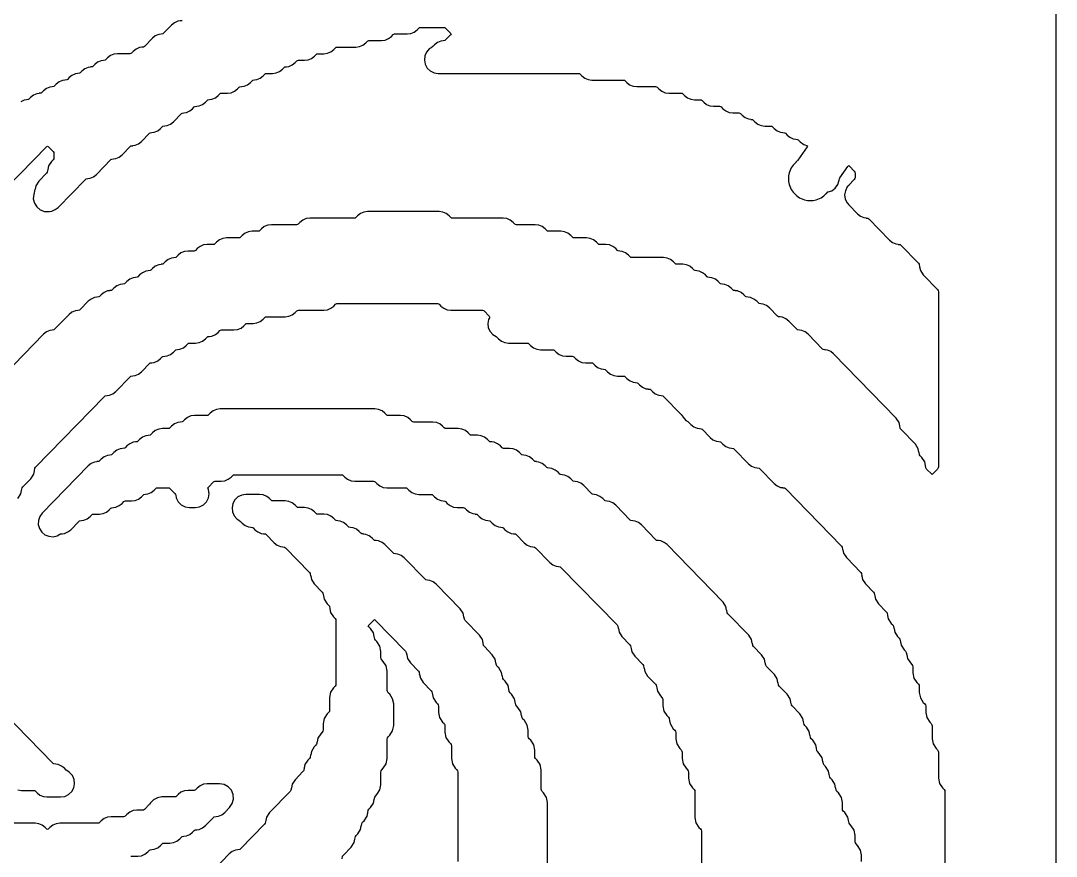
# Model space of a CAD drawing. Header units: millimetres. Extents: x 2 to 65, y 2 to 128.
# Drawn here: x 28.06 to 65.27, y 62.16 to 92.18 of the extents above; entities that cross this region are included whole.
import ezdxf

# ---------------------------------------------------------------- set-up
doc = ezdxf.new("R2010")
doc.units = ezdxf.units.MM
doc.layers.add('CUT', color=1, linetype='Continuous')

msp = doc.modelspace()

# ---------------------------------------------------------------- linework, layer by layer
at = {"layer": 'CUT'}
msp.add_lwpolyline([(44.134, 2), (52.134, 2), (52.134, 5), (65.2679, 5), (65.2679, 125), (52.134, 125), (52.134, 128), (44.134, 128), (44.134, 125), (23.134, 125), (23.134, 128), (15.134, 128), (15.134, 125), (2, 125), (2, 5), (15.134, 5), (15.134, 2), (23.134, 2), (23.134, 5), (44.134, 5)], close=True, dxfattribs=at)
for points in [[(27.5635, 86.1806), (29.0004, 87.6549), (29.0283, 87.6756), (29.0562, 87.6549), (29.2248, 87.4819), (29.2498, 87.4437), (29.2586, 87.3988), (29.2586, 87.2594), (29.2498, 87.2145), (29.2248, 87.1763), (29.1702, 87.1203), (29.0652, 86.9597), (29.0405, 86.8338), (29.0376, 86.8344), (29.0195, 86.742), (28.9945, 86.7037), (28.7097, 86.4114), (28.6046, 86.2508), (28.58, 86.1249), (28.577, 86.1255), (28.5489, 85.9817), (28.5324, 85.9444), (28.5178, 85.7826), (28.5558, 85.6248), (28.6423, 85.4874), (28.7683, 85.385), (28.9205, 85.3284), (29.0283, 85.3251), (29.0283, 85.3207), (29.0477, 85.3207), (29.0714, 85.3238), (29.0828, 85.3235), (29.0946, 85.3251), (29.0944, 85.3269), (29.1792, 85.3383), (29.3014, 85.3898), (29.4058, 85.4717), (30.3868, 86.4783), (30.4118, 86.4979), (30.4763, 86.5065), (30.4761, 86.5084), (30.5609, 86.5197), (30.6831, 86.5713), (30.7875, 86.6531), (31.3079, 87.1871), (31.3329, 87.2068), (31.3975, 87.2154), (31.3972, 87.2172), (31.482, 87.2286), (31.6042, 87.2801), (31.7086, 87.362), (31.9987, 87.6597), (32.0238, 87.6793), (32.0883, 87.688), (32.0881, 87.6898), (32.1729, 87.7011), (32.2951, 87.7527), (32.3995, 87.8346), (32.6896, 88.1323), (32.7146, 88.1519), (32.7792, 88.1605), (32.7789, 88.1624), (32.8637, 88.1737), (32.9859, 88.2253), (33.0903, 88.3071), (33.1502, 88.3686), (33.1752, 88.3882), (33.2397, 88.3968), (33.2395, 88.3987), (33.3243, 88.41), (33.4465, 88.4616), (33.5509, 88.5434), (33.841, 88.8411), (33.866, 88.8608), (33.9306, 88.8694), (33.9303, 88.8712), (34.0151, 88.8826), (34.1374, 88.9341), (34.2417, 89.016), (34.3016, 89.0774), (34.3266, 89.097), (34.3912, 89.1057), (34.3909, 89.1075), (34.4757, 89.1189), (34.5979, 89.1704), (34.7023, 89.2523), (34.7621, 89.3137), (34.7872, 89.3333), (34.8517, 89.342), (34.8515, 89.3438), (34.9363, 89.3551), (35.0585, 89.4067), (35.1629, 89.4886), (35.2227, 89.55), (35.2477, 89.5696), (35.2793, 89.5738), (35.4956, 89.5738), (35.6271, 89.5914), (35.7493, 89.643), (35.8537, 89.7249), (35.9136, 89.7863), (35.9386, 89.8059), (36.0031, 89.8145), (36.0029, 89.8164), (36.0877, 89.8277), (36.2099, 89.8793), (36.3143, 89.9612), (36.3741, 90.0226), (36.3992, 90.0422), (36.4637, 90.0508), (36.4635, 90.0527), (36.5482, 90.064), (36.6705, 90.1156), (36.7748, 90.1974), (36.8347, 90.2588), (36.8597, 90.2785), (36.8912, 90.2827), (37.1076, 90.2827), (37.2391, 90.3003), (37.3613, 90.3518), (37.4657, 90.4337), (37.5255, 90.4951), (37.5506, 90.5148), (37.6151, 90.5234), (37.6149, 90.5252), (37.6997, 90.5366), (37.8219, 90.5881), (37.9263, 90.67), (37.9861, 90.7314), (38.0111, 90.7511), (38.0427, 90.7553), (38.259, 90.7553), (38.3905, 90.7729), (38.5127, 90.8244), (38.6171, 90.9063), (38.677, 90.9677), (38.702, 90.9873), (38.7335, 90.9916), (38.9499, 90.9916), (39.0814, 91.0092), (39.2036, 91.0607), (39.308, 91.1426), (39.3678, 91.204), (39.3928, 91.2236), (39.4244, 91.2278), (40.1013, 91.2278), (40.2328, 91.2454), (40.355, 91.297), (40.4594, 91.3789), (40.5192, 91.4403), (40.5442, 91.4599), (40.5758, 91.4641), (41.0224, 91.4641), (41.1539, 91.4817), (41.2761, 91.5333), (41.3805, 91.6152), (41.4404, 91.6766), (41.4654, 91.6962), (41.4969, 91.7004), (41.9436, 91.7004), (42.075, 91.718), (42.1973, 91.7696), (42.3016, 91.8514), (42.3615, 91.9129), (42.3865, 91.9325), (42.418, 91.9367), (43.2726, 91.9367), (43.3041, 91.9325), (43.3291, 91.9129), (43.5091, 91.7281), (43.5288, 91.7004), (43.5091, 91.6727), (43.3291, 91.488), (43.3041, 91.4684), (43.2395, 91.4597), (43.2398, 91.4579), (43.155, 91.4465), (43.0328, 91.395), (42.9284, 91.3131), (42.8685, 91.2517), (42.8113, 91.2068), (42.7415, 91.1639), (42.6421, 91.0492), (42.5816, 90.91), (42.5657, 90.7591), (42.5958, 90.6103), (42.6691, 90.4775), (42.7789, 90.3727), (42.9151, 90.3057), (43.0651, 90.2827), (48.1085, 90.2827), (48.14, 90.2785), (48.1651, 90.2588), (48.2249, 90.1974), (48.3293, 90.1156), (48.4515, 90.064), (48.583, 90.0464), (49.7205, 90.0464), (49.752, 90.0422), (49.777, 90.0226), (49.8369, 89.9612), (49.9413, 89.8793), (50.0635, 89.8277), (50.195, 89.8101), (50.8719, 89.8101), (50.9034, 89.8059), (50.9285, 89.7863), (50.9883, 89.7249), (51.0927, 89.643), (51.2149, 89.5914), (51.3464, 89.5738), (51.793, 89.5738), (51.8246, 89.5696), (51.8496, 89.55), (51.9094, 89.4886), (52.0138, 89.4067), (52.136, 89.3551), (52.2675, 89.3376), (52.4839, 89.3376), (52.5154, 89.3333), (52.5404, 89.3137), (52.6003, 89.2523), (52.7047, 89.1704), (52.8269, 89.1189), (52.9584, 89.1013), (53.1747, 89.1013), (53.2063, 89.097), (53.2313, 89.0774), (53.2911, 89.016), (53.3955, 88.9341), (53.5177, 88.8826), (53.6492, 88.865), (53.8656, 88.865), (53.8971, 88.8608), (53.9221, 88.8411), (53.982, 88.7797), (54.0864, 88.6978), (54.2086, 88.6463), (54.2934, 88.6349), (54.2931, 88.6331), (54.3577, 88.6245), (54.3827, 88.6048), (54.4426, 88.5434), (54.5469, 88.4616), (54.6691, 88.41), (54.8006, 88.3924), (55.017, 88.3924), (55.0485, 88.3882), (55.0736, 88.3686), (55.1334, 88.3071), (55.2378, 88.2253), (55.36, 88.1737), (55.4448, 88.1624), (55.4445, 88.1605), (55.5091, 88.1519), (55.5341, 88.1323), (55.594, 88.0709), (55.6983, 87.989), (55.8206, 87.9374), (55.9054, 87.9261), (55.9051, 87.9242), (55.9697, 87.9156), (55.9947, 87.896), (56.0675, 87.8213), (56.196, 87.7261), (56.3303, 87.6821), (56.3329, 87.6808), (56.3187, 87.6515), (55.98, 87.1634), (55.9829, 87.1614), (55.9653, 87.1411), (55.9639, 87.139), (55.9115, 87.0919), (55.9145, 87.0886), (55.8111, 86.9851), (55.7482, 86.891), (55.6735, 86.7107), (55.6514, 86.5997), (55.6514, 86.4046), (55.6735, 86.2935), (55.7482, 86.1133), (55.8111, 86.0191), (55.949, 85.8812), (56.0432, 85.8183), (56.2234, 85.7436), (56.3345, 85.7215), (56.5295, 85.7215), (56.6406, 85.7436), (56.8208, 85.8183), (56.915, 85.8812), (57.0041, 85.9702), (57.0091, 85.9655), (57.064, 86.0242), (57.0697, 86.0272), (57.2026, 86.0715), (57.3292, 86.1656), (57.4203, 86.2944), (57.4666, 86.4451), (57.4744, 86.5003), (57.4908, 86.5341), (57.7736, 86.9416), (57.7997, 86.9687), (57.8113, 86.9705), (57.8119, 86.9705), (57.837, 86.9508), (58.0102, 86.7731), (58.0352, 86.7348), (58.044, 86.69), (58.044, 86.5505), (58.0352, 86.5057), (58.0102, 86.4674), (57.8137, 86.2658), (57.8169, 86.2627), (57.7594, 86.2045), (57.6899, 86.0686), (57.6647, 85.9182), (57.6859, 85.7671), (57.7518, 85.6295), (57.8168, 85.56), (57.8137, 85.557), (58.1271, 85.2354), (58.2314, 85.1535), (58.3537, 85.102), (58.4385, 85.0906), (58.4382, 85.0888), (58.5028, 85.0802), (58.5278, 85.0605), (59.2785, 84.2903), (59.3829, 84.2084), (59.5051, 84.1568), (59.5899, 84.1455), (59.5896, 84.1437), (59.6542, 84.135), (59.6792, 84.1154), (60.313, 83.4651), (60.338, 83.4268), (60.3561, 83.3344), (60.359, 83.335), (60.3837, 83.2091), (60.4887, 83.0485), (61.0039, 82.5199), (61.0289, 82.4817), (61.0377, 82.4368), (61.0377, 76.1539), (61.0289, 76.1091), (61.0039, 76.0708), (60.8353, 75.8978), (60.8074, 75.8771), (60.7795, 75.8978), (60.6109, 76.0708), (60.5859, 76.1091), (60.5678, 76.2015), (60.5649, 76.2009), (60.5403, 76.3268), (60.4352, 76.4874), (60.3806, 76.5434), (60.3556, 76.5816), (60.3375, 76.674), (60.3346, 76.6735), (60.31, 76.7994), (60.2049, 76.96), (59.6898, 77.4885), (59.6647, 77.5268), (59.6467, 77.6192), (59.6438, 77.6186), (59.6191, 77.7445), (59.514, 77.9051), (57.27, 80.2076), (57.1657, 80.2895), (57.0434, 80.3411), (56.9587, 80.3524), (56.9589, 80.3542), (56.8943, 80.3629), (56.8693, 80.3825), (56.3489, 80.9165), (56.2445, 80.9984), (56.1223, 81.0499), (56.0375, 81.0613), (56.0378, 81.0631), (55.9732, 81.0717), (55.9482, 81.0914), (55.6581, 81.3891), (55.5537, 81.4709), (55.4315, 81.5225), (55.3467, 81.5338), (55.3469, 81.5357), (55.2824, 81.5443), (55.2573, 81.5639), (54.9672, 81.8616), (54.8628, 81.9435), (54.7406, 81.9951), (54.6558, 82.0064), (54.6561, 82.0082), (54.5915, 82.0169), (54.5665, 82.0365), (54.5066, 82.0979), (54.4023, 82.1798), (54.28, 82.2313), (54.1953, 82.2427), (54.1955, 82.2445), (54.131, 82.2532), (54.1059, 82.2728), (54.0461, 82.3342), (53.9417, 82.4161), (53.8195, 82.4676), (53.7347, 82.479), (53.7349, 82.4808), (53.6704, 82.4895), (53.6454, 82.5091), (53.5855, 82.5705), (53.4811, 82.6524), (53.3589, 82.7039), (53.2741, 82.7153), (53.2744, 82.7171), (53.2098, 82.7257), (53.1848, 82.7454), (53.1249, 82.8068), (53.0206, 82.8887), (52.8984, 82.9402), (52.8136, 82.9516), (52.8138, 82.9534), (52.7493, 82.962), (52.7242, 82.9817), (52.6644, 83.0431), (52.56, 83.1249), (52.4378, 83.1765), (52.353, 83.1878), (52.3532, 83.1897), (52.2887, 83.1983), (52.2637, 83.2179), (52.2038, 83.2794), (52.0994, 83.3612), (51.9772, 83.4128), (51.8457, 83.4304), (51.6294, 83.4304), (51.5978, 83.4346), (51.5728, 83.4542), (51.513, 83.5156), (51.4086, 83.5975), (51.2864, 83.6491), (51.1549, 83.6667), (50.0174, 83.6667), (49.9859, 83.6709), (49.9608, 83.6905), (49.901, 83.7519), (49.7966, 83.8338), (49.6744, 83.8854), (49.5896, 83.8967), (49.5898, 83.8985), (49.5253, 83.9072), (49.5003, 83.9268), (49.4404, 83.9882), (49.336, 84.0701), (49.2138, 84.1216), (49.0823, 84.1392), (48.866, 84.1392), (48.8344, 84.1435), (48.8094, 84.1631), (48.7496, 84.2245), (48.6452, 84.3064), (48.523, 84.3579), (48.3915, 84.3755), (47.9448, 84.3755), (47.9133, 84.3797), (47.8883, 84.3994), (47.8284, 84.4608), (47.7241, 84.5427), (47.6018, 84.5942), (47.4704, 84.6118), (47.0237, 84.6118), (46.9922, 84.616), (46.9671, 84.6357), (46.9073, 84.6971), (46.8029, 84.779), (46.6807, 84.8305), (46.5492, 84.8481), (45.8723, 84.8481), (45.8408, 84.8523), (45.8157, 84.872), (45.7559, 84.9334), (45.6515, 85.0152), (45.5293, 85.0668), (45.3978, 85.0844), (43.5695, 85.0844), (43.5379, 85.0886), (43.5129, 85.1082), (43.4531, 85.1697), (43.3487, 85.2515), (43.2265, 85.3031), (43.095, 85.3207), (40.5231, 85.3207), (40.3916, 85.3031), (40.2694, 85.2515), (40.165, 85.1697), (40.1052, 85.1082), (40.0801, 85.0886), (40.0486, 85.0844), (38.4505, 85.0844), (38.319, 85.0668), (38.1968, 85.0152), (38.0924, 84.9334), (38.0326, 84.872), (38.0076, 84.8523), (37.976, 84.8481), (37.0688, 84.8481), (36.9373, 84.8305), (36.8151, 84.779), (36.7108, 84.6971), (36.6509, 84.6357), (36.6259, 84.616), (36.5943, 84.6118), (36.378, 84.6118), (36.2465, 84.5942), (36.1243, 84.5427), (36.0199, 84.4608), (35.9601, 84.3994), (35.935, 84.3797), (35.9035, 84.3755), (35.4568, 84.3755), (35.3254, 84.3579), (35.2031, 84.3064), (35.0988, 84.2245), (35.0389, 84.1631), (35.0139, 84.1435), (34.9824, 84.1392), (34.766, 84.1392), (34.6345, 84.1216), (34.5123, 84.0701), (34.4079, 83.9882), (34.3481, 83.9268), (34.323, 83.9072), (34.2915, 83.903), (34.0751, 83.903), (33.9437, 83.8854), (33.8214, 83.8338), (33.7171, 83.7519), (33.6572, 83.6905), (33.6322, 83.6709), (33.5676, 83.6622), (33.5679, 83.6604), (33.4831, 83.6491), (33.3609, 83.5975), (33.2565, 83.5156), (33.1967, 83.4542), (33.1716, 83.4346), (33.1071, 83.426), (33.1073, 83.4241), (33.0225, 83.4128), (32.9003, 83.3612), (32.7959, 83.2794), (32.7361, 83.2179), (32.7111, 83.1983), (32.6465, 83.1897), (32.6468, 83.1878), (32.562, 83.1765), (32.4397, 83.1249), (32.3354, 83.0431), (32.2755, 82.9817), (32.2505, 82.962), (32.1859, 82.9534), (32.1862, 82.9516), (32.1014, 82.9402), (31.9792, 82.8887), (31.8748, 82.8068), (31.815, 82.7454), (31.7899, 82.7257), (31.7254, 82.7171), (31.7256, 82.7153), (31.6408, 82.7039), (31.5186, 82.6524), (31.4142, 82.5705), (31.3544, 82.5091), (31.3294, 82.4895), (31.2648, 82.4808), (31.2651, 82.479), (31.1803, 82.4676), (31.058, 82.4161), (30.9537, 82.3342), (30.8938, 82.2728), (30.8688, 82.2532), (30.8043, 82.2445), (30.8045, 82.2427), (30.7197, 82.2313), (30.5975, 82.1798), (30.4931, 82.0979), (30.203, 81.8002), (30.1779, 81.7806), (30.1134, 81.772), (30.1136, 81.7701), (30.0289, 81.7588), (29.9066, 81.7072), (29.8023, 81.6253), (29.2818, 81.0914), (29.2568, 81.0717), (29.1923, 81.0631), (29.1925, 81.0613), (29.1077, 81.0499), (28.9855, 80.9984), (28.8811, 80.9165), (27.0977, 79.0866)], [(33.8625, 92.1772), (33.7979, 92.1686), (33.7982, 92.1667), (33.7134, 92.1554), (33.5912, 92.1038), (33.4868, 92.022), (33.1967, 91.7243), (33.1716, 91.7046), (33.1071, 91.696), (33.1073, 91.6942), (33.0225, 91.6828), (32.9003, 91.6313), (32.7959, 91.5494), (32.5058, 91.2517), (32.4808, 91.2321), (32.4162, 91.2234), (32.4165, 91.2216), (32.3317, 91.2103), (32.2095, 91.1587), (32.1051, 91.0768), (32.0452, 91.0154), (32.0202, 90.9958), (31.9887, 90.9916), (31.542, 90.9916), (31.4105, 90.974), (31.2883, 90.9224), (31.184, 90.8405), (31.1241, 90.7791), (31.0991, 90.7595), (31.0345, 90.7509), (31.0348, 90.749), (30.95, 90.7377), (30.8278, 90.6861), (30.7234, 90.6042), (30.6635, 90.5428), (30.6385, 90.5232), (30.574, 90.5146), (30.5742, 90.5127), (30.4894, 90.5014), (30.3672, 90.4498), (30.2628, 90.368), (30.203, 90.3066), (30.1779, 90.2869), (30.1134, 90.2783), (30.1136, 90.2765), (30.0289, 90.2651), (29.9066, 90.2136), (29.8023, 90.1317), (29.7424, 90.0703), (29.7174, 90.0506), (29.6528, 90.042), (29.6531, 90.0402), (29.5683, 90.0288), (29.4461, 89.9773), (29.3417, 89.8954), (29.2818, 89.834), (29.2568, 89.8143), (29.1923, 89.8057), (29.1925, 89.8039), (29.1077, 89.7925), (28.9855, 89.741), (28.8811, 89.6591), (28.8213, 89.5977), (28.7962, 89.5781), (28.7317, 89.5694), (28.7319, 89.5676), (28.6472, 89.5562), (28.5249, 89.5047), (28.4206, 89.4228), (28.3607, 89.3614), (28.3357, 89.3418), (28.2711, 89.3331), (28.2714, 89.3313), (28.1866, 89.32), (28.0644, 89.2684)], [(27.9653, 75.0147), (28.0703, 75.1753), (28.095, 75.3012), (28.0979, 75.3007), (28.116, 75.3931), (28.141, 75.4313), (28.4258, 75.7236), (28.5309, 75.8842), (28.5555, 76.0101), (28.5584, 76.0095), (28.5765, 76.1019), (28.6016, 76.1402), (31.0776, 78.6808), (31.1026, 78.7004), (31.1672, 78.7091), (31.1669, 78.7109), (31.2517, 78.7222), (31.374, 78.7738), (31.4783, 78.8557), (31.9987, 79.3896), (32.0238, 79.4093), (32.0883, 79.4179), (32.0881, 79.4198), (32.1729, 79.4311), (32.2951, 79.4826), (32.3995, 79.5645), (32.6896, 79.8622), (32.7146, 79.8819), (32.7792, 79.8905), (32.7789, 79.8923), (32.8637, 79.9037), (32.9859, 79.9552), (33.0903, 80.0371), (33.1502, 80.0985), (33.1752, 80.1181), (33.2397, 80.1268), (33.2395, 80.1286), (33.3243, 80.14), (33.4465, 80.1915), (33.5509, 80.2734), (33.6107, 80.3348), (33.6358, 80.3544), (33.7003, 80.3631), (33.7001, 80.3649), (33.7849, 80.3762), (33.9071, 80.4278), (34.0114, 80.5097), (34.0713, 80.5711), (34.0963, 80.5907), (34.1279, 80.5949), (34.3442, 80.5949), (34.4757, 80.6125), (34.5979, 80.6641), (34.7023, 80.746), (34.7621, 80.8074), (34.7872, 80.827), (34.8517, 80.8356), (34.8515, 80.8375), (34.9363, 80.8488), (35.0585, 80.9004), (35.1629, 80.9822), (35.2227, 81.0437), (35.2477, 81.0633), (35.2793, 81.0675), (35.7259, 81.0675), (35.8574, 81.0851), (35.9796, 81.1367), (36.084, 81.2185), (36.1438, 81.2799), (36.1689, 81.2996), (36.2004, 81.3038), (36.4168, 81.3038), (36.5482, 81.3214), (36.6705, 81.3729), (36.7748, 81.4548), (36.8347, 81.5162), (36.8597, 81.5359), (36.8912, 81.5401), (37.5682, 81.5401), (37.6997, 81.5577), (37.8219, 81.6092), (37.9263, 81.6911), (37.9861, 81.7525), (38.0111, 81.7722), (38.0427, 81.7764), (38.9499, 81.7764), (39.0814, 81.794), (39.2036, 81.8455), (39.308, 81.9274), (39.3678, 81.9888), (39.3928, 82.0084), (39.4244, 82.0127), (43.0423, 82.0127), (43.0738, 82.0084), (43.0988, 81.9888), (43.1587, 81.9274), (43.263, 81.8455), (43.3853, 81.794), (43.5168, 81.7764), (44.6543, 81.7764), (44.6858, 81.7722), (44.7108, 81.7525), (44.8908, 81.5678), (44.9113, 81.5391), (44.9008, 81.5062), (44.8691, 81.4437), (44.8439, 81.2973), (44.8628, 81.1499), (44.9242, 81.0146), (45.0227, 80.9033), (45.142, 80.8305), (45.1714, 80.8074), (45.2312, 80.746), (45.3356, 80.6641), (45.4578, 80.6125), (45.5893, 80.5949), (46.2662, 80.5949), (46.2978, 80.5907), (46.3228, 80.5711), (46.3826, 80.5097), (46.487, 80.4278), (46.6092, 80.3762), (46.7407, 80.3586), (47.1874, 80.3586), (47.2189, 80.3544), (47.2439, 80.3348), (47.3038, 80.2734), (47.4081, 80.1915), (47.5304, 80.14), (47.6618, 80.1224), (47.8782, 80.1224), (47.9097, 80.1181), (47.9348, 80.0985), (47.9946, 80.0371), (48.099, 79.9552), (48.2212, 79.9037), (48.3527, 79.8861), (48.5691, 79.8861), (48.6006, 79.8819), (48.6256, 79.8622), (48.6855, 79.8008), (48.7898, 79.7189), (48.9121, 79.6674), (48.9969, 79.656), (48.9966, 79.6542), (49.0612, 79.6456), (49.0862, 79.6259), (49.146, 79.5645), (49.2504, 79.4826), (49.3726, 79.4311), (49.5041, 79.4135), (49.7205, 79.4135), (49.752, 79.4093), (49.777, 79.3896), (49.8369, 79.3282), (49.9413, 79.2464), (50.0635, 79.1948), (50.1483, 79.1835), (50.148, 79.1816), (50.2126, 79.173), (50.2376, 79.1534), (50.2975, 79.092), (50.4018, 79.0101), (50.524, 78.9585), (50.6088, 78.9472), (50.6086, 78.9453), (50.6731, 78.9367), (50.6982, 78.9171), (50.758, 78.8557), (50.8624, 78.7738), (50.9846, 78.7222), (51.0694, 78.7109), (51.0692, 78.7091), (51.1337, 78.7004), (51.1587, 78.6808), (51.7925, 78.0305), (51.8576, 77.9311), (51.9557, 77.8209), (52.0252, 77.7786), (52.0799, 77.7356), (52.1397, 77.6742), (52.2441, 77.5924), (52.3663, 77.5408), (52.4511, 77.5295), (52.4509, 77.5276), (52.5154, 77.519), (52.5404, 77.4994), (52.8306, 77.2017), (52.9349, 77.1198), (53.0572, 77.0682), (53.142, 77.0569), (53.1417, 77.0551), (53.2063, 77.0464), (53.2313, 77.0268), (53.2911, 76.9654), (53.3955, 76.8835), (53.5177, 76.8319), (53.6025, 76.8206), (53.6023, 76.8188), (53.6668, 76.8101), (53.6919, 76.7905), (54.2123, 76.2565), (54.3166, 76.1746), (54.4389, 76.1231), (54.5237, 76.1117), (54.5234, 76.1099), (54.588, 76.1013), (54.613, 76.0816), (55.1334, 75.5476), (55.2378, 75.4658), (55.36, 75.4142), (55.4448, 75.4029), (55.4445, 75.401), (55.5091, 75.3924), (55.5341, 75.3728), (57.5496, 73.3047), (57.5746, 73.2665), (57.5927, 73.1741), (57.5956, 73.1746), (57.6203, 73.0487), (57.7253, 72.8881), (58.2405, 72.3596), (58.2655, 72.3213), (58.2836, 72.2289), (58.2865, 72.2295), (58.3111, 72.1036), (58.4162, 71.943), (58.701, 71.6507), (58.7261, 71.6125), (58.7441, 71.5201), (58.747, 71.5206), (58.7717, 71.3947), (58.8768, 71.2341), (59.1616, 70.9419), (59.1866, 70.9036), (59.2047, 70.8112), (59.2076, 70.8118), (59.2322, 70.6859), (59.3373, 70.5253), (59.3919, 70.4693), (59.4169, 70.431), (59.435, 70.3386), (59.4379, 70.3392), (59.4625, 70.2133), (59.5676, 70.0527), (59.6222, 69.9967), (59.6472, 69.9585), (59.6653, 69.8661), (59.6682, 69.8666), (59.6928, 69.7407), (59.7979, 69.5801), (59.8524, 69.5241), (59.8775, 69.4859), (59.8955, 69.3935), (59.8985, 69.3941), (59.9231, 69.2681), (60.0282, 69.1075), (60.0827, 69.0516), (60.1078, 69.0133), (60.1165, 68.9684), (60.1165, 68.7477), (60.1534, 68.5593), (60.2585, 68.3987), (60.313, 68.3427), (60.338, 68.3044), (60.3468, 68.2596), (60.3468, 68.0388), (60.3837, 67.8504), (60.4887, 67.6898), (60.5433, 67.6338), (60.5683, 67.5956), (60.5771, 67.5507), (60.5771, 67.3299), (60.6139, 67.1416), (60.719, 66.981), (60.7736, 66.925), (60.7986, 66.8867), (60.8074, 66.8419), (60.8074, 66.3848), (60.8442, 66.1964), (60.9493, 66.0358), (61.0039, 65.9798), (61.0289, 65.9416), (61.0377, 65.8967), (61.0377, 64.9671), (61.0745, 64.7787), (61.1796, 64.6181), (61.2341, 64.5621), (61.2592, 64.5239), (61.2679, 64.479), (61.2679, 60.559)], [(58.2743, 61.9767), (58.2743, 62.1975), (58.2374, 62.3859), (58.1323, 62.5465), (58.0778, 62.6024), (58.0528, 62.6407), (58.044, 62.6856), (58.044, 62.9064), (58.0071, 63.0947), (57.9021, 63.2553), (57.8475, 63.3113), (57.8225, 63.3496), (57.8044, 63.442), (57.8015, 63.4414), (57.7769, 63.5673), (57.6718, 63.7279), (57.6172, 63.7839), (57.5922, 63.8221), (57.5834, 63.867), (57.5834, 64.0878), (57.5466, 64.2762), (57.4415, 64.4368), (57.3869, 64.4927), (57.3619, 64.531), (57.3438, 64.6234), (57.3409, 64.6228), (57.3163, 64.7487), (57.2112, 64.9093), (57.1567, 64.9653), (57.1316, 65.0036), (57.1136, 65.096), (57.1106, 65.0954), (57.086, 65.2213), (56.9809, 65.3819), (56.9264, 65.4379), (56.9013, 65.4761), (56.8833, 65.5685), (56.8804, 65.568), (56.8557, 65.6939), (56.7506, 65.8545), (56.6961, 65.9105), (56.6711, 65.9487), (56.653, 66.0411), (56.6501, 66.0405), (56.6254, 66.1665), (56.5204, 66.3271), (56.4658, 66.383), (56.4408, 66.4213), (56.4227, 66.5137), (56.4198, 66.5131), (56.3952, 66.639), (56.2901, 66.7996), (56.2355, 66.8556), (56.2105, 66.8939), (56.1924, 66.9863), (56.1895, 66.9857), (56.1649, 67.1116), (56.0598, 67.2722), (55.775, 67.5645), (55.7499, 67.6027), (55.7319, 67.6951), (55.7289, 67.6946), (55.7043, 67.8205), (55.5992, 67.9811), (55.3144, 68.2733), (55.2894, 68.3116), (55.2713, 68.404), (55.2684, 68.4034), (55.2437, 68.5293), (55.1387, 68.6899), (54.8538, 68.9822), (54.8288, 69.0204), (54.8107, 69.1128), (54.8078, 69.1123), (54.7832, 69.2382), (54.6781, 69.3988), (54.3933, 69.6911), (54.3682, 69.7293), (54.3502, 69.8217), (54.3472, 69.8211), (54.3226, 69.947), (54.2175, 70.1077), (53.4721, 70.8725), (53.4471, 70.9107), (53.429, 71.0031), (53.4261, 71.0026), (53.4015, 71.1285), (53.2964, 71.2891), (51.2827, 73.3553), (51.1783, 73.4372), (51.0561, 73.4887), (50.9713, 73.5001), (50.9715, 73.5019), (50.907, 73.5105), (50.882, 73.5302), (50.3615, 74.0642), (50.2572, 74.146), (50.135, 74.1976), (50.0502, 74.2089), (50.0504, 74.2108), (49.9859, 74.2194), (49.9608, 74.239), (49.4404, 74.773), (49.336, 74.8549), (49.2138, 74.9065), (49.129, 74.9178), (49.1293, 74.9196), (49.0647, 74.9283), (49.0397, 74.9479), (48.9798, 75.0093), (48.8755, 75.0912), (48.7533, 75.1427), (48.6685, 75.1541), (48.6687, 75.1559), (48.6042, 75.1646), (48.5791, 75.1842), (48.289, 75.4819), (48.1846, 75.5638), (48.0624, 75.6153), (47.9776, 75.6267), (47.9779, 75.6285), (47.9133, 75.6371), (47.8883, 75.6568), (47.8284, 75.7182), (47.7241, 75.8001), (47.6018, 75.8516), (47.517, 75.863), (47.5173, 75.8648), (47.4527, 75.8734), (47.4277, 75.8931), (47.3679, 75.9545), (47.2635, 76.0363), (47.1413, 76.0879), (47.0565, 76.0992), (47.0567, 76.1011), (46.9922, 76.1097), (46.9671, 76.1293), (46.9073, 76.1907), (46.8029, 76.2726), (46.6807, 76.3242), (46.5959, 76.3355), (46.5962, 76.3374), (46.5316, 76.346), (46.5066, 76.3656), (46.4467, 76.427), (46.3424, 76.5089), (46.2201, 76.5605), (46.1353, 76.5718), (46.1356, 76.5736), (46.071, 76.5823), (46.046, 76.6019), (45.9862, 76.6633), (45.8818, 76.7452), (45.7596, 76.7967), (45.6281, 76.8143), (45.4117, 76.8143), (45.3802, 76.8186), (45.3552, 76.8382), (45.2953, 76.8996), (45.191, 76.9815), (45.0687, 77.033), (44.9839, 77.0444), (44.9842, 77.0462), (44.9196, 77.0549), (44.8946, 77.0745), (44.8348, 77.1359), (44.7304, 77.2178), (44.6082, 77.2693), (44.4767, 77.2869), (44.2603, 77.2869), (44.2288, 77.2911), (44.2037, 77.3108), (44.1439, 77.3722), (44.0395, 77.4541), (43.9173, 77.5056), (43.7858, 77.5232), (43.3392, 77.5232), (43.3076, 77.5274), (43.2826, 77.5471), (43.2228, 77.6085), (43.1184, 77.6903), (42.9962, 77.7419), (42.8647, 77.7595), (42.1878, 77.7595), (42.1562, 77.7637), (42.1312, 77.7833), (42.0714, 77.8448), (41.967, 77.9266), (41.8448, 77.9782), (41.7133, 77.9958), (41.2666, 77.9958), (41.2351, 78), (41.2101, 78.0196), (41.1502, 78.081), (41.0459, 78.1629), (40.9236, 78.2145), (40.7921, 78.2321), (35.2266, 78.2321), (35.0951, 78.2145), (34.9729, 78.1629), (34.8685, 78.081), (34.8086, 78.0196), (34.7836, 78), (34.7521, 77.9958), (34.3054, 77.9958), (34.1739, 77.9782), (34.0517, 77.9266), (33.9474, 77.8448), (33.8875, 77.7833), (33.8625, 77.7637), (33.7979, 77.7551), (33.7982, 77.7532), (33.7134, 77.7419), (33.5912, 77.6903), (33.4868, 77.6085), (33.4269, 77.5471), (33.4019, 77.5274), (33.3704, 77.5232), (33.154, 77.5232), (33.0225, 77.5056), (32.9003, 77.4541), (32.7959, 77.3722), (32.7361, 77.3108), (32.7111, 77.2911), (32.6465, 77.2825), (32.6468, 77.2807), (32.562, 77.2693), (32.4397, 77.2178), (32.3354, 77.1359), (32.2755, 77.0745), (32.2505, 77.0549), (32.1859, 77.0462), (32.1862, 77.0444), (32.1014, 77.033), (31.9792, 76.9815), (31.8748, 76.8996), (31.815, 76.8382), (31.7899, 76.8186), (31.7254, 76.8099), (31.7256, 76.8081), (31.6408, 76.7967), (31.5186, 76.7452), (31.4142, 76.6633), (31.3544, 76.6019), (31.3294, 76.5823), (31.2648, 76.5736), (31.2651, 76.5718), (31.1803, 76.5605), (31.058, 76.5089), (30.9537, 76.427), (30.8938, 76.3656), (30.8688, 76.346), (30.8043, 76.3374), (30.8045, 76.3355), (30.7197, 76.3242), (30.5975, 76.2726), (30.4931, 76.1907), (28.835, 74.4894), (28.7477, 74.3676), (28.7004, 74.2254), (28.6973, 74.0756), (28.7388, 73.9316), (28.8211, 73.8064), (28.9368, 73.7111), (29.0755, 73.6545), (29.2248, 73.6415), (29.3713, 73.6733), (29.4751, 73.732), (29.4901, 73.7383), (29.5552, 73.747), (29.555, 73.7489), (29.6398, 73.7602), (29.762, 73.8118), (29.8663, 73.8936), (30.1565, 74.1913), (30.1815, 74.211), (30.2461, 74.2196), (30.2458, 74.2214), (30.3306, 74.2328), (30.4528, 74.2843), (30.5572, 74.3662), (30.617, 74.4276), (30.6421, 74.4473), (30.6736, 74.4515), (30.89, 74.4515), (31.0215, 74.4691), (31.1437, 74.5206), (31.248, 74.6025), (31.3079, 74.6639), (31.3329, 74.6835), (31.3975, 74.6922), (31.3972, 74.694), (31.482, 74.7054), (31.6042, 74.7569), (31.7086, 74.8388), (31.7685, 74.9002), (31.7935, 74.9198), (31.825, 74.9241), (32.0414, 74.9241), (32.1729, 74.9416), (32.2951, 74.9932), (32.3995, 75.0751), (32.4593, 75.1365), (32.4843, 75.1561), (32.5489, 75.1648), (32.5486, 75.1666), (32.6334, 75.1779), (32.7557, 75.2295), (32.86, 75.3114), (32.9199, 75.3728), (32.9449, 75.3924), (32.9764, 75.3966), (33.3704, 75.3966), (33.4019, 75.3924), (33.4269, 75.3728), (33.607, 75.1881), (33.6286, 75.1576), (33.6369, 75.1315), (33.6525, 75.0333), (33.7235, 74.8939), (33.8341, 74.7833), (33.9735, 74.7122), (34.128, 74.6878), (34.3335, 74.6878), (34.4876, 74.7121), (34.6267, 74.7828), (34.7372, 74.8928), (34.8085, 75.0316), (34.8335, 75.1856), (34.8098, 75.3398), (34.792, 75.3956), (34.8124, 75.4243), (34.9924, 75.6091), (35.0175, 75.6287), (35.049, 75.6329), (35.2654, 75.6329), (35.3968, 75.6505), (35.5191, 75.7021), (35.6234, 75.7839), (35.6833, 75.8453), (35.7083, 75.865), (35.7398, 75.8692), (39.588, 75.8692), (39.6196, 75.865), (39.6446, 75.8453), (39.7044, 75.7839), (39.8088, 75.7021), (39.931, 75.6505), (40.0625, 75.6329), (40.7394, 75.6329), (40.771, 75.6287), (40.796, 75.6091), (40.8558, 75.5476), (40.9602, 75.4658), (41.0824, 75.4142), (41.2139, 75.3966), (41.8909, 75.3966), (41.9224, 75.3924), (41.9474, 75.3728), (42.0073, 75.3114), (42.1116, 75.2295), (42.2339, 75.1779), (42.3653, 75.1603), (42.812, 75.1603), (42.8435, 75.1561), (42.8685, 75.1365), (42.9284, 75.0751), (43.0328, 74.9932), (43.155, 74.9416), (43.2398, 74.9303), (43.2395, 74.9285), (43.3041, 74.9198), (43.3291, 74.9002), (43.389, 74.8388), (43.4933, 74.7569), (43.6156, 74.7054), (43.747, 74.6878), (43.9634, 74.6878), (43.9949, 74.6835), (44.02, 74.6639), (44.0798, 74.6025), (44.1842, 74.5206), (44.3064, 74.4691), (44.3912, 74.4577), (44.391, 74.4559), (44.4555, 74.4473), (44.4805, 74.4276), (44.5404, 74.3662), (44.6447, 74.2843), (44.767, 74.2328), (44.8518, 74.2214), (44.8515, 74.2196), (44.9161, 74.211), (44.9411, 74.1913), (45.0009, 74.1299), (45.1053, 74.0481), (45.2275, 73.9965), (45.3123, 73.9852), (45.3121, 73.9833), (45.3766, 73.9747), (45.4017, 73.955), (45.4615, 73.8936), (45.5659, 73.8118), (45.6881, 73.7602), (45.7729, 73.7489), (45.7727, 73.747), (45.8372, 73.7384), (45.8622, 73.7188), (46.1524, 73.4211), (46.2567, 73.3392), (46.379, 73.2876), (46.4637, 73.2763), (46.4635, 73.2745), (46.528, 73.2658), (46.5531, 73.2462), (47.0735, 72.7122), (47.1779, 72.6303), (47.3001, 72.5788), (47.3849, 72.5674), (47.3846, 72.5656), (47.4492, 72.557), (47.4742, 72.5373), (49.4897, 70.4693), (49.5147, 70.431), (49.5328, 70.3386), (49.5357, 70.3392), (49.5603, 70.2133), (49.6654, 70.0527), (49.9503, 69.7604), (49.9753, 69.7222), (49.9934, 69.6298), (49.9963, 69.6303), (50.0209, 69.5044), (50.126, 69.3438), (50.4108, 69.0516), (50.4359, 69.0133), (50.4539, 68.9209), (50.4569, 68.9215), (50.4815, 68.7956), (50.5866, 68.635), (50.8714, 68.3427), (50.8964, 68.3044), (50.9145, 68.212), (50.9174, 68.2126), (50.942, 68.0867), (51.0471, 67.9261), (51.1017, 67.8701), (51.1267, 67.8319), (51.1355, 67.787), (51.1355, 67.5662), (51.1723, 67.3779), (51.2774, 67.2172), (51.332, 67.1613), (51.357, 67.123), (51.3751, 67.0306), (51.378, 67.0312), (51.4026, 66.9053), (51.5077, 66.7447), (51.5623, 66.6887), (51.5873, 66.6504), (51.5961, 66.6056), (51.5961, 66.3848), (51.6329, 66.1964), (51.738, 66.0358), (51.7925, 65.9798), (51.8176, 65.9416), (51.8263, 65.8967), (51.8263, 65.6759), (51.8632, 65.4876), (51.9683, 65.3269), (52.0228, 65.271), (52.0478, 65.2327), (52.0566, 65.1879), (52.0566, 64.9671), (52.0935, 64.7787), (52.1986, 64.6181), (52.2531, 64.5621), (52.2781, 64.5239), (52.2869, 64.479), (52.2869, 63.5493), (52.3237, 63.361), (52.4288, 63.2004), (52.4834, 63.1444), (52.5084, 63.1061), (52.5172, 63.0613), (52.5172, 60.9502)], [(46.9904, 60.7139), (46.9904, 64.0878), (46.9536, 64.2762), (46.8485, 64.4368), (46.7939, 64.4927), (46.7689, 64.531), (46.7601, 64.5759), (46.7601, 65.2692), (46.7233, 65.4576), (46.6182, 65.6182), (46.5636, 65.6742), (46.5386, 65.7124), (46.5298, 65.7573), (46.5298, 65.9781), (46.493, 66.1665), (46.3879, 66.3271), (46.3334, 66.383), (46.3083, 66.4213), (46.2995, 66.4662), (46.2995, 66.6869), (46.2627, 66.8753), (46.1576, 67.0359), (46.1031, 67.0919), (46.078, 67.1302), (46.06, 67.2225), (46.057, 67.222), (46.0324, 67.3479), (45.9273, 67.5085), (45.8728, 67.5645), (45.8478, 67.6027), (45.8297, 67.6951), (45.8268, 67.6946), (45.8021, 67.8205), (45.6971, 67.9811), (45.6425, 68.037), (45.6175, 68.0753), (45.5994, 68.1677), (45.5965, 68.1671), (45.5719, 68.293), (45.4668, 68.4536), (45.4122, 68.5096), (45.3872, 68.5479), (45.3691, 68.6403), (45.3662, 68.6397), (45.3416, 68.7656), (45.2365, 68.9262), (45.1819, 68.9822), (45.1569, 69.0204), (45.1388, 69.1128), (45.1359, 69.1123), (45.1113, 69.2382), (45.0062, 69.3988), (44.7214, 69.6911), (44.6963, 69.7293), (44.6783, 69.8217), (44.6753, 69.8211), (44.6507, 69.947), (44.5456, 70.1077), (44.0305, 70.6362), (44.0055, 70.6745), (43.9874, 70.7669), (43.9845, 70.7663), (43.9599, 70.8922), (43.8548, 71.0528), (42.9925, 71.9376), (42.8881, 72.0195), (42.7659, 72.071), (42.6811, 72.0824), (42.6813, 72.0842), (42.6168, 72.0928), (42.5918, 72.1125), (41.8411, 72.8827), (41.7367, 72.9646), (41.6145, 73.0162), (41.5297, 73.0275), (41.5299, 73.0293), (41.4654, 73.038), (41.4404, 73.0576), (41.1502, 73.3553), (41.0459, 73.4372), (40.9236, 73.4887), (40.8388, 73.5001), (40.8391, 73.5019), (40.7745, 73.5105), (40.7495, 73.5302), (40.6897, 73.5916), (40.5853, 73.6735), (40.4631, 73.725), (40.3783, 73.7364), (40.3785, 73.7382), (40.314, 73.7468), (40.2889, 73.7665), (40.2291, 73.8279), (40.1247, 73.9098), (40.0025, 73.9613), (39.9177, 73.9727), (39.9179, 73.9745), (39.8534, 73.9831), (39.8284, 74.0028), (39.7685, 74.0642), (39.6642, 74.146), (39.5419, 74.1976), (39.4571, 74.2089), (39.4574, 74.2108), (39.3928, 74.2194), (39.3678, 74.239), (39.308, 74.3005), (39.2036, 74.3823), (39.0814, 74.4339), (38.9499, 74.4515), (38.7335, 74.4515), (38.702, 74.4557), (38.677, 74.4753), (38.6171, 74.5367), (38.5127, 74.6186), (38.3905, 74.6702), (38.259, 74.6878), (38.0427, 74.6878), (38.0111, 74.692), (37.9861, 74.7116), (37.9263, 74.773), (37.8219, 74.8549), (37.6997, 74.9065), (37.5682, 74.9241), (37.1215, 74.9241), (37.09, 74.9283), (37.065, 74.9479), (37.0051, 75.0093), (36.9008, 75.0912), (36.7785, 75.1427), (36.6471, 75.1603), (36.1566, 75.1603), (36.0066, 75.1373), (35.8704, 75.0703), (35.7606, 74.9656), (35.6873, 74.8327), (35.6572, 74.6839), (35.6731, 74.533), (35.7336, 74.3938), (35.833, 74.2792), (35.9028, 74.2362), (35.9601, 74.1913), (36.0199, 74.1299), (36.1243, 74.0481), (36.2465, 73.9965), (36.3313, 73.9852), (36.331, 73.9833), (36.3956, 73.9747), (36.4206, 73.955), (36.4805, 73.8936), (36.5848, 73.8118), (36.7071, 73.7602), (36.7919, 73.7489), (36.7916, 73.747), (36.8562, 73.7384), (36.8812, 73.7188), (37.1713, 73.4211), (37.2757, 73.3392), (37.3979, 73.2876), (37.4827, 73.2763), (37.4825, 73.2745), (37.547, 73.2658), (37.572, 73.2462), (38.4361, 72.3596), (38.4611, 72.3213), (38.4792, 72.2289), (38.4821, 72.2295), (38.5068, 72.1036), (38.6118, 71.943), (38.8967, 71.6507), (38.9217, 71.6125), (38.9398, 71.5201), (38.9427, 71.5206), (38.9673, 71.3947), (39.0724, 71.2341), (39.127, 71.1781), (39.152, 71.1399), (39.1701, 71.0475), (39.173, 71.0481), (39.1976, 70.9222), (39.3027, 70.7615), (39.3572, 70.7056), (39.3823, 70.6673), (39.3911, 70.6225), (39.3911, 68.3565), (39.3823, 68.3116), (39.3572, 68.2733), (39.3027, 68.2174), (39.1976, 68.0567), (39.1608, 67.8684), (39.1608, 67.4113), (39.152, 67.3664), (39.127, 67.3282), (39.0724, 67.2722), (38.9673, 67.1116), (38.9305, 66.9232), (38.9305, 66.7024), (38.9217, 66.6576), (38.8967, 66.6193), (38.8421, 66.5633), (38.737, 66.4027), (38.7124, 66.2768), (38.7095, 66.2774), (38.6914, 66.185), (38.6664, 66.1467), (38.6118, 66.0908), (38.5068, 65.9302), (38.4821, 65.8043), (38.4792, 65.8048), (38.4611, 65.7124), (38.4361, 65.6742), (38.3816, 65.6182), (38.2765, 65.4576), (38.2519, 65.3317), (38.2489, 65.3323), (38.2309, 65.2399), (38.2058, 65.2016), (37.921, 64.9093), (37.8159, 64.7487), (37.7913, 64.6228), (37.7884, 64.6234), (37.7703, 64.531), (37.7453, 64.4927), (36.9999, 63.7279), (36.8948, 63.5673), (36.8702, 63.4414), (36.8672, 63.442), (36.8492, 63.3496), (36.8241, 63.3113), (35.9601, 62.4247), (35.935, 62.4051), (35.8705, 62.3964), (35.8707, 62.3946), (35.7859, 62.3832), (35.6637, 62.3317), (35.5593, 62.2498), (35.0389, 61.7158)], [(39.612, 62.0686), (39.6301, 62.161), (39.6551, 62.1992), (39.94, 62.4915), (40.0451, 62.6521), (40.0697, 62.778), (40.0726, 62.7775), (40.0907, 62.8698), (40.1157, 62.9081), (40.1703, 62.9641), (40.2753, 63.1247), (40.3, 63.2506), (40.3029, 63.25), (40.321, 63.3424), (40.346, 63.3807), (40.4005, 63.4367), (40.5056, 63.5973), (40.5303, 63.7232), (40.5332, 63.7226), (40.5512, 63.815), (40.5763, 63.8533), (40.6308, 63.9092), (40.7359, 64.0698), (40.7605, 64.1957), (40.7635, 64.1952), (40.7815, 64.2876), (40.8066, 64.3258), (40.8611, 64.3818), (40.9662, 64.5424), (41.003, 64.7308), (41.003, 65.1879), (41.0118, 65.2327), (41.0368, 65.271), (41.0914, 65.3269), (41.1965, 65.4876), (41.2333, 65.6759), (41.2333, 66.3693), (41.2421, 66.4142), (41.2671, 66.4524), (41.3217, 66.5084), (41.4268, 66.669), (41.4636, 66.8574), (41.4636, 67.6321), (41.4268, 67.8205), (41.3217, 67.9811), (41.2671, 68.037), (41.2421, 68.0753), (41.2333, 68.1202), (41.2333, 68.8135), (41.1965, 69.0019), (41.0914, 69.1625), (41.0368, 69.2185), (41.0118, 69.2567), (41.003, 69.3016), (41.003, 69.5224), (40.9662, 69.7108), (40.8611, 69.8714), (40.8066, 69.9273), (40.7815, 69.9656), (40.7635, 70.058), (40.7605, 70.0574), (40.7359, 70.1833), (40.6308, 70.3439), (40.5695, 70.4069), (40.5498, 70.4346), (40.5695, 70.4623), (40.7448, 70.6422), (40.7728, 70.663), (40.8007, 70.6422), (41.8904, 69.5241), (41.9154, 69.4859), (41.9335, 69.3935), (41.9364, 69.3941), (41.961, 69.2681), (42.0661, 69.1075), (42.3509, 68.8153), (42.376, 68.777), (42.394, 68.6846), (42.3969, 68.6852), (42.4216, 68.5593), (42.5267, 68.3987), (42.8115, 68.1064), (42.8365, 68.0682), (42.8546, 67.9758), (42.8575, 67.9763), (42.8821, 67.8504), (42.9872, 67.6898), (43.0418, 67.6338), (43.0668, 67.5956), (43.0756, 67.5507), (43.0756, 67.3299), (43.1124, 67.1416), (43.2175, 66.981), (43.2721, 66.925), (43.2971, 66.8867), (43.3059, 66.8419), (43.3059, 66.6211), (43.3427, 66.4327), (43.4478, 66.2721), (43.5023, 66.2161), (43.5274, 66.1779), (43.5361, 66.133), (43.5361, 65.6759), (43.573, 65.4876), (43.6781, 65.3269), (43.7326, 65.271), (43.7577, 65.2327), (43.7664, 65.1879), (43.7664, 61.9767)], [(27.9563, 64.545), (28.0878, 64.5274), (28.5344, 64.5274), (28.566, 64.5232), (28.591, 64.5036), (28.6508, 64.4422), (28.7552, 64.3603), (28.8774, 64.3087), (29.0089, 64.2911), (29.4994, 64.2911), (29.6494, 64.3142), (29.7856, 64.3812), (29.8954, 64.4859), (29.9687, 64.6188), (29.9988, 64.7675), (29.9829, 64.9185), (29.9224, 65.0577), (29.8229, 65.1723), (29.7531, 65.2153), (29.6959, 65.2601), (29.6361, 65.3215), (29.5317, 65.4034), (29.4095, 65.455), (29.3247, 65.4663), (29.3249, 65.4682), (29.2604, 65.4768), (29.2353, 65.4964), (27.4501, 67.3282)], [(32.0238, 62.1603), (32.0553, 62.1646), (32.2717, 62.1646), (32.4032, 62.1822), (32.5254, 62.2337), (32.6297, 62.3156), (32.6896, 62.377), (32.7146, 62.3966), (32.7792, 62.4053), (32.7789, 62.4071), (32.8637, 62.4184), (32.9859, 62.47), (33.0903, 62.5519), (33.1502, 62.6133), (33.1752, 62.6329), (33.2067, 62.6371), (33.4231, 62.6371), (33.5546, 62.6547), (33.6768, 62.7063), (33.7812, 62.7882), (33.841, 62.8496), (33.866, 62.8692), (33.9306, 62.8778), (33.9303, 62.8797), (34.0151, 62.891), (34.1374, 62.9426), (34.2417, 63.0244), (34.3016, 63.0858), (34.3266, 63.1055), (34.3912, 63.1141), (34.3909, 63.116), (34.4757, 63.1273), (34.5979, 63.1789), (34.7023, 63.2607), (34.9924, 63.5584), (35.0175, 63.5781), (35.082, 63.5867), (35.0818, 63.5885), (35.1666, 63.5999), (35.2888, 63.6514), (35.3931, 63.7333), (35.57, 63.9147), (35.6647, 64.0518), (35.7092, 64.2123), (35.6985, 64.3786), (35.6338, 64.5321), (35.5222, 64.6558), (35.3762, 64.736), (35.2119, 64.7637), (34.766, 64.7637), (34.6345, 64.7461), (34.5123, 64.6946), (34.4079, 64.6127), (34.3481, 64.5513), (34.323, 64.5316), (34.2915, 64.5274), (34.0751, 64.5274), (33.9437, 64.5098), (33.8214, 64.4583), (33.7171, 64.3764), (33.6572, 64.315), (33.6322, 64.2954), (33.6007, 64.2911), (33.1315, 64.2911), (32.9754, 64.2661), (32.8349, 64.1936), (32.724, 64.0809), (32.6858, 64.0271), (32.5058, 63.8424), (32.4808, 63.8228), (32.4492, 63.8186), (32.2329, 63.8186), (32.1014, 63.801), (31.9792, 63.7494), (31.8748, 63.6675), (31.815, 63.6061), (31.7899, 63.5865), (31.7584, 63.5823), (31.3117, 63.5823), (31.1803, 63.5647), (31.058, 63.5131), (30.9537, 63.4313), (30.8938, 63.3698), (30.8688, 63.3502), (30.8373, 63.346), (29.4695, 63.346), (29.338, 63.3284), (29.2158, 63.2768), (29.1114, 63.195), (29.0562, 63.1383), (29.0283, 63.1176), (29.0004, 63.1383), (28.9452, 63.195), (28.8408, 63.2768), (28.7186, 63.3284), (28.5871, 63.346), (24.9165, 63.346)]]:
    msp.add_lwpolyline(points, dxfattribs=at)

doc.saveas('drawing.dxf')
